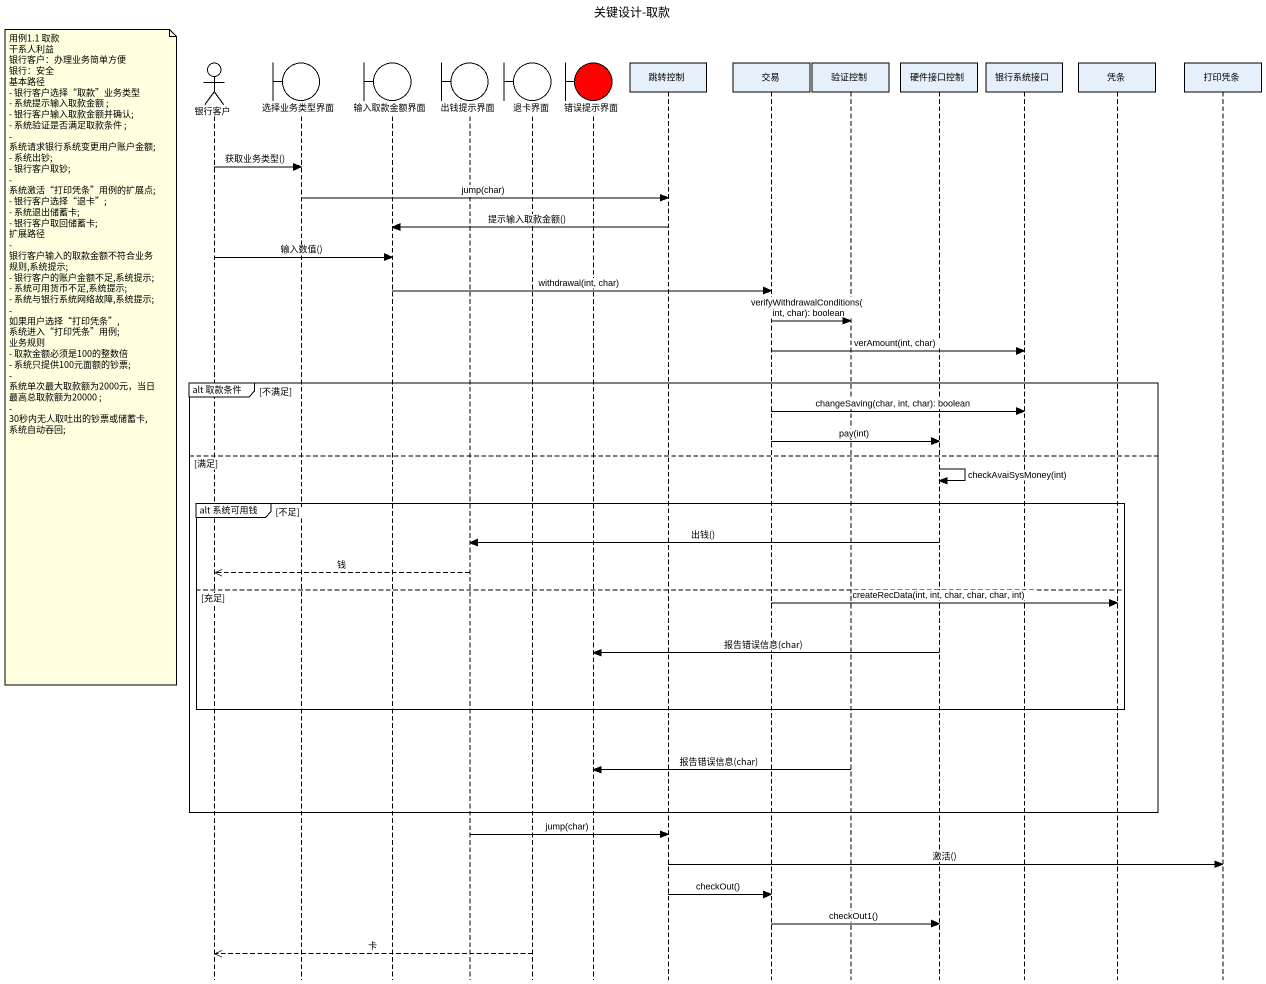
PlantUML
@startuml
title 关键设计-取款
hide footbox
actor 银行客户
boundary 选择业务类型界面
boundary 输入取款金额界面
boundary 出钱提示界面
boundary 退卡界面
boundary 错误提示界面 #FF0000
participant 跳转控制
participant 交易
participant 验证控制
participant 硬件接口控制
participant 银行系统接口
participant 凭条
participant 打印凭条

银行客户 -> 选择业务类型界面 : 获取业务类型()
选择业务类型界面 -> 跳转控制 : jump(char)
跳转控制 -> 输入取款金额界面 : 提示输入取款金额()
银行客户 -> 输入取款金额界面 : 输入数值()
输入取款金额界面 -> 交易 : withdrawal(int, char)
交易 -> 验证控制 : verifyWithdrawalConditions(int, char): boolean
交易 -> 银行系统接口 : verAmount(int, char)
note left of 银行客户
  用例1.1 取款
  干系人利益
  银行客户：办理业务简单方便
  银行：安全
  基本路径
  - 银行客户选择“取款”业务类型
  - 系统提示输入取款金额 ;
  - 银行客户输入取款金额并确认;
  - 系统验证是否满足取款条件 ;
  - 系统请求银行系统变更用户账户金额;
  - 系统出钞;
  - 银行客户取钞;
  - 系统激活“打印凭条”用例的扩展点;
  - 银行客户选择“退卡”;
  - 系统退出储蓄卡;
  - 银行客户取回储蓄卡;
  扩展路径
  - 银行客户输入的取款金额不符合业务规则,系统提示;
  - 银行客户的账户金额不足,系统提示;
  - 系统可用货币不足,系统提示;
  - 系统与银行系统网络故障,系统提示;
  - 如果用户选择“打印凭条”,系统进入“打印凭条”用例;
  业务规则
  - 取款金额必须是100的整数倍
  - 系统只提供100元面额的钞票;
  - 系统单次最大取款额为2000元，当日最高总取款额为20000 ;
  - 30秒内无人取吐出的钞票或储蓄卡,系统自动吞回;
end note
group alt 取款条件 [不满足]
  交易 -> 银行系统接口 : changeSaving(char, int, char): boolean
  交易 -> 硬件接口控制 : pay(int)
else 满足
  硬件接口控制 -> 硬件接口控制 : checkAvaiSysMoney(int)
  group alt 系统可用钱 [不足]
    硬件接口控制 -> 出钱提示界面 : 出钱()
    出钱提示界面 -->> 银行客户 : 钱
  else 充足
    交易 -> 凭条 : createRecData(int, int, char, char, char, int)
    硬件接口控制 -> 错误提示界面 : 报告错误信息(char)
  end
  验证控制 -> 错误提示界面 : 报告错误信息(char)
end
出钱提示界面 -> 跳转控制 : jump(char)
跳转控制 -> 打印凭条 : 激活()
跳转控制 -> 交易 : checkOut()
交易 -> 硬件接口控制 : checkOut1()
退卡界面 -->> 银行客户 : 卡
@enduml
